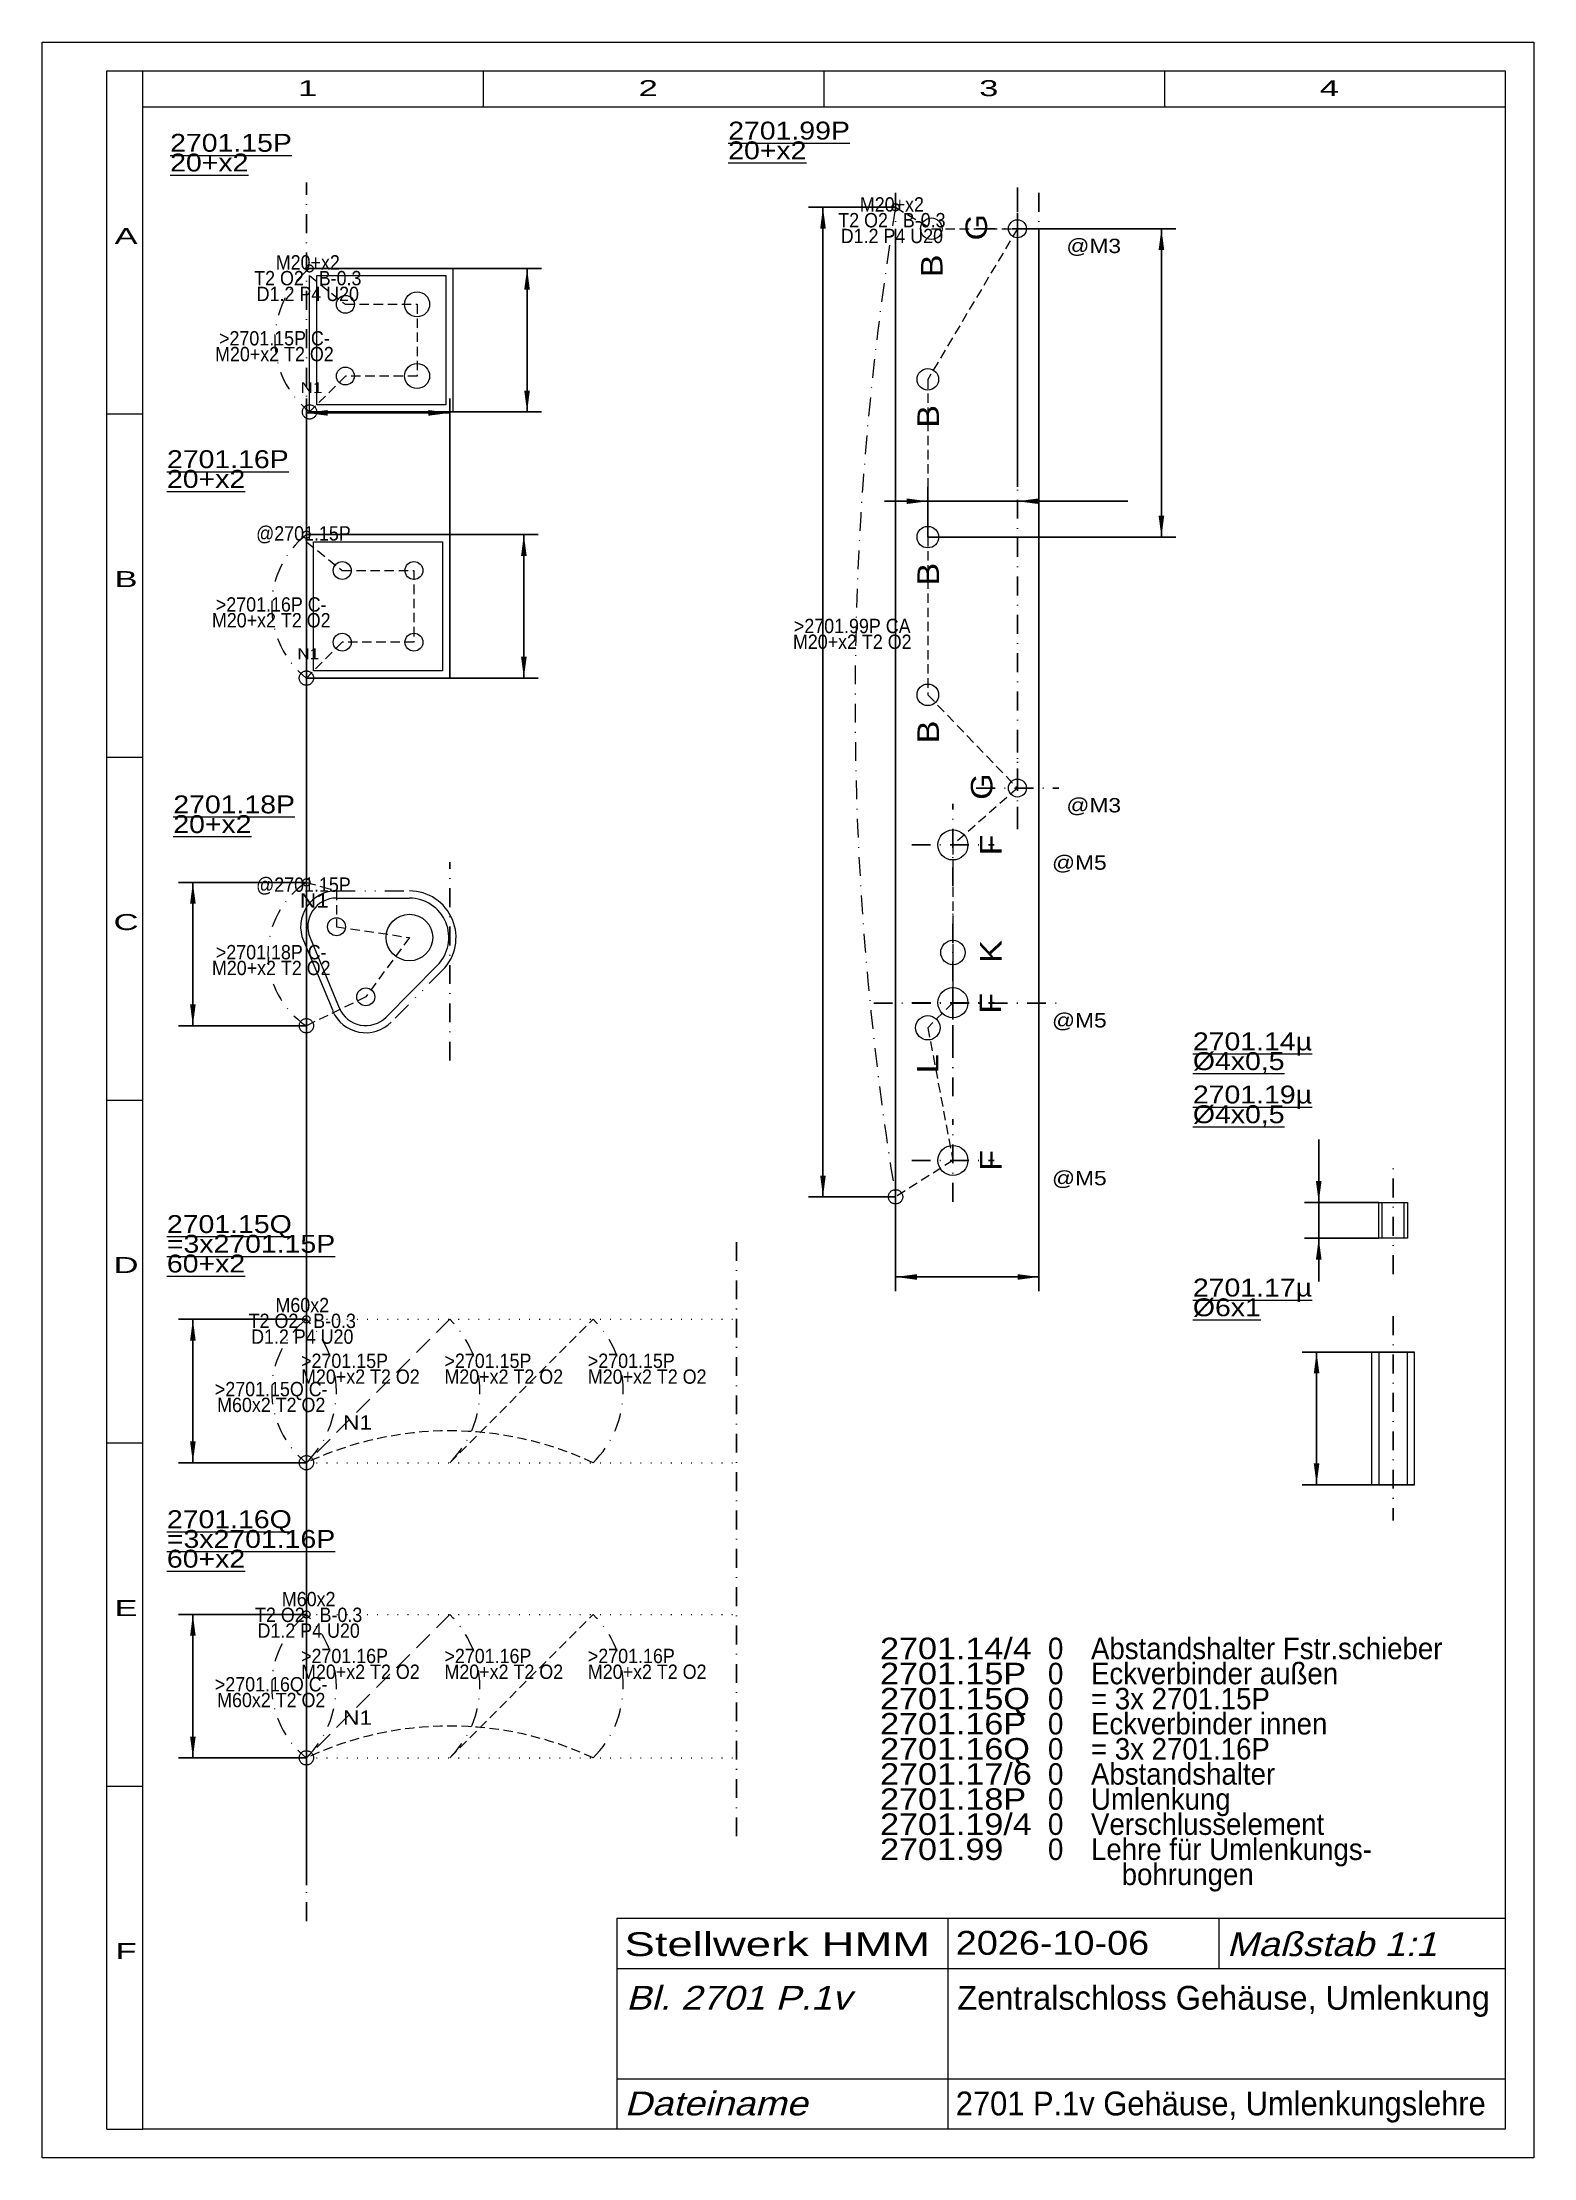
# Model space of a CAD drawing. Extents: x 1 to 209, y 1 to 296.
import ezdxf
from ezdxf.enums import TextEntityAlignment as Align

# ---------------------------------------------------------------- set-up
doc = ezdxf.new("R2010")
doc.units = 0
doc.header["$LTSCALE"] = 5.25
for name, pattern in [('DASHDOT', [1, 0.5, -0.25, 0, -0.25]), ('DASHED', [0.75, 0.5, -0.25]), ('DIVIDE', [1.25, 0.5, -0.25, 0, -0.25, 0, -0.25]), ('DOT', [0.25, 0, -0.25]), ('HIDDEN', [0.375, 0.25, -0.125]), ('PHANTOM', [2.5, 1.25, -0.25, 0.25, -0.25, 0.25, -0.25])]:
    doc.linetypes.add(name, pattern=pattern)
for name, color, linetype, lineweight in [('2701 ECKVERBINDER', 14, 'CONTINUOUS', 18), ('2701 UMLENKUNG', 150, 'CONTINUOUS', 18), ('2701 WEICHENSCHIEBER', 30, 'CONTINUOUS', 18), ('2701 ZENTRALSCHLOSS', 7, 'CONTINUOUS', 0), ('2701_15P', 230, 'CONTINUOUS', 13), ('2701_15Q', 30, 'CONTINUOUS', 13), ('2701_16P', 230, 'CONTINUOUS', 13), ('2701_16Q', 30, 'CONTINUOUS', 13), ('2701_18P', 230, 'CONTINUOUS', 13), ('2701_99P', 230, 'CONTINUOUS', 13), ('2701___ ZENTRALSCHLOSS', 230, 'CONTINUOUS', 13), ('BEMASSUNG', 7, 'CONTINUOUS', 25), ('BESCHRIFTUNG', 7, 'CONTINUOUS', 25), ('BESCHRIFTUNG0', 7, 'CONTINUOUS', 25), ('MASSGRENZEN', 172, 'CONTINUOUS', 25), ('MASSLINIEN', 172, 'CONTINUOUS', 25), ('MASSTEXTE', 212, 'CONTINUOUS', 25), ('MITTELLINIEN', 5, 'DASHDOT', 25), ('STANDARD', 7, 'CONTINUOUS', 0)]:
    doc.layers.add(name, color=color, linetype=linetype, lineweight=lineweight)
doc.styles.add('Arial', font='arial.ttf')

# ---------------------------------------------------------------- blocks, each defined once
blk = doc.blocks.new('D548364032')
at = {"layer": 'MASSGRENZEN'}
for points in [[(68.16, 227.34), (68.56, 224.37), (67.77, 224.37)], [(68.16, 207.34), (67.77, 210.32), (68.56, 210.32)]]:
    blk.add_solid(points, dxfattribs=at)
at = {"layer": 'MASSLINIEN', "color": 172}
for p, q in [((37.83, 227.34), (70.16, 227.34)), ((68.16, 227.34), (68.16, 207.34)), ((37.83, 207.34), (70.16, 207.34))]:
    blk.add_line(p, q, dxfattribs=at)
blk = doc.blocks.new('D548363520')
at = {"layer": 'MASSGRENZEN'}
for points in [[(37.83, 244.32), (40.8, 244.72), (40.8, 243.93)], [(57.83, 244.32), (54.86, 243.93), (54.86, 244.72)]]:
    blk.add_solid(points, dxfattribs=at)
at = {"layer": 'MASSLINIEN', "color": 172}
for p, q in [((37.83, 39), (37.83, 246.32)), ((57.83, 207.34), (57.83, 246.32)), ((37.83, 244.32), (57.83, 244.32))]:
    blk.add_line(p, q, dxfattribs=at)
blk = doc.blocks.new('D548363008')
at = {"layer": 'MASSGRENZEN'}
for points in [[(68.61, 264.46), (69, 261.49), (68.21, 261.49)], [(68.61, 244.46), (68.21, 247.44), (69, 247.44)]]:
    blk.add_solid(points, dxfattribs=at)
at = {"layer": 'MASSLINIEN', "color": 172}
for p, q in [((38.27, 264.46), (70.61, 264.46)), ((68.61, 264.46), (68.61, 244.46)), ((38.27, 244.46), (70.61, 244.46))]:
    blk.add_line(p, q, dxfattribs=at)
blk = doc.blocks.new('D548362752')
at = {"layer": 'MASSGRENZEN'}
for points in [[(120, 123.82), (122.97, 124.21), (122.97, 123.43)], [(140, 123.82), (137.03, 123.43), (137.03, 124.21)]]:
    blk.add_solid(points, dxfattribs=at)
at = {"layer": 'MASSLINIEN', "color": 172}
for p, q in [((120, 270), (120, 121.82)), ((140, 270), (140, 121.82)), ((120, 123.82), (140, 123.82))]:
    blk.add_line(p, q, dxfattribs=at)
blk = doc.blocks.new('D548362240')
at = {"layer": 'MASSGRENZEN'}
for points in [[(109.88, 273), (110.27, 270.03), (109.49, 270.03)], [(109.88, 135), (109.49, 137.97), (110.27, 137.97)]]:
    blk.add_solid(points, dxfattribs=at)
at = {"layer": 'MASSLINIEN', "color": 172}
for p, q in [((120, 273), (107.88, 273)), ((109.88, 273), (109.88, 135)), ((120, 135), (107.88, 135))]:
    blk.add_line(p, q, dxfattribs=at)
blk = doc.blocks.new('X', base_point=(104.55, 209.85))
at = {"layer": 'MITTELLINIEN'}
for p, q in [((104.55, 204.1), (104.55, 215.6)), ((98.8, 209.85), (110.3, 209.85))]:
    blk.add_line(p, q, dxfattribs=at)
blk = doc.blocks.new('D548361728')
at = {"layer": 'MASSGRENZEN'}
for points in [[(179.02, 134.22), (178.63, 137.19), (179.41, 137.19)], [(179.02, 129.22), (179.41, 126.25), (178.63, 126.25)]]:
    blk.add_solid(points, dxfattribs=at)
at = {"layer": 'MASSLINIEN', "color": 172}
for p, q in [((179.02, 134.22), (179.02, 142.99)), ((187.38, 134.22), (177.02, 134.22)), ((179.02, 134.22), (179.02, 129.22)), ((187.38, 129.22), (177.02, 129.22)), ((179.02, 129.22), (179.02, 123.18))]:
    blk.add_line(p, q, dxfattribs=at)
blk = doc.blocks.new('D548361472')
at = {"layer": 'MASSGRENZEN'}
for points in [[(178.72, 113.34), (179.11, 110.37), (178.33, 110.37)], [(178.72, 94.84), (178.33, 97.81), (179.11, 97.81)]]:
    blk.add_solid(points, dxfattribs=at)
at = {"layer": 'MASSLINIEN', "color": 172}
for p, q in [((192.38, 113.34), (176.72, 113.34)), ((178.72, 113.34), (178.72, 94.84)), ((192.38, 94.84), (176.72, 94.84))]:
    blk.add_line(p, q, dxfattribs=at)
blk = doc.blocks.new('D548361216')
at = {"layer": 'MASSGRENZEN'}
for points in [[(124.5, 232), (121.53, 231.61), (121.53, 232.39)], [(137, 232), (139.97, 232.39), (139.97, 231.61)]]:
    blk.add_solid(points, dxfattribs=at)
at = {"layer": 'MASSLINIEN', "color": 172}
for p, q in [((137, 270), (137, 234)), ((124.5, 227), (124.5, 234)), ((124.5, 232), (118.46, 232)), ((124.5, 232), (137, 232)), ((137, 232), (152.39, 232))]:
    blk.add_line(p, q, dxfattribs=at)
blk = doc.blocks.new('D548360192')
at = {"layer": 'MASSGRENZEN'}
for points in [[(157.08, 270), (157.47, 267.03), (156.69, 267.03)], [(157.08, 227), (156.69, 229.97), (157.47, 229.97)]]:
    blk.add_solid(points, dxfattribs=at)
at = {"layer": 'MASSLINIEN', "color": 172}
for p, q in [((136.25, 270), (159.08, 270)), ((157.08, 270), (157.08, 227)), ((124.5, 227), (159.08, 227))]:
    blk.add_line(p, q, dxfattribs=at)
blk = doc.blocks.new('D548359936')
at = {"layer": 'MASSGRENZEN'}
for points in [[(22, 117.92), (22.39, 114.94), (21.61, 114.94)], [(22, 97.92), (21.61, 100.89), (22.39, 100.89)]]:
    blk.add_solid(points, dxfattribs=at)
at = {"layer": 'MASSLINIEN', "color": 172}
for p, q in [((37.83, 117.92), (20, 117.92)), ((22, 117.92), (22, 97.92)), ((37.83, 97.92), (20, 97.92))]:
    blk.add_line(p, q, dxfattribs=at)
blk = doc.blocks.new('D548359680')
at = {"layer": 'MASSGRENZEN'}
for points in [[(22, 76.76), (22.39, 73.78), (21.61, 73.78)], [(22, 56.76), (21.61, 59.73), (22.39, 59.73)]]:
    blk.add_solid(points, dxfattribs=at)
at = {"layer": 'MASSLINIEN', "color": 172}
for p, q in [((37.83, 76.76), (20, 76.76)), ((22, 76.76), (22, 56.76)), ((37.83, 56.76), (20, 56.76))]:
    blk.add_line(p, q, dxfattribs=at)
blk = doc.blocks.new('D548359424')
at = {"layer": 'MASSGRENZEN'}
for points in [[(22, 178.85), (22.39, 175.88), (21.61, 175.88)], [(22, 158.85), (21.61, 161.83), (22.39, 161.83)]]:
    blk.add_solid(points, dxfattribs=at)
at = {"layer": 'MASSLINIEN', "color": 172}
for p, q in [((37.83, 178.85), (20, 178.85)), ((22, 178.85), (22, 158.85)), ((37.83, 158.85), (20, 158.85))]:
    blk.add_line(p, q, dxfattribs=at)

msp = doc.modelspace()

# ---------------------------------------------------------------- linework, layer by layer
at = {"layer": '2701 ECKVERBINDER'}
for p, q in [((39.27, 263.46), (57.27, 263.46)), ((39.27, 245.46), (39.27, 263.46)), ((57.27, 263.46), (57.27, 245.46)), ((57.27, 245.46), (39.27, 245.46)), ((38.83, 226.34), (56.83, 226.34)), ((38.83, 208.34), (38.83, 226.34)), ((56.83, 226.34), (56.83, 208.34)), ((56.83, 208.34), (38.83, 208.34))]:
    msp.add_line(p, q, dxfattribs=at)
at = {"layer": '2701 UMLENKUNG'}
for p, q in [((42.03, 176.66), (52.2, 176.66)), ((38.34, 171.12), (42.42, 161.34)), ((56.11, 167.29), (48.96, 160.07))]:
    msp.add_line(p, q, dxfattribs=at)
for centre, radius, start, end in [((42.03, 172.66), 4, 90, 202.6465), ((52.2, 171.16), 5.5, 315.293, 450), ((46.11, 162.88), 4, 202.6465, 315.293)]:
    msp.add_arc(centre, radius, start, end, dxfattribs=at)
at = {"layer": '2701 WEICHENSCHIEBER'}
for p, q in [((187.38, 129.22), (187.38, 134.22)), ((187.38, 134.22), (191.38, 134.22)), ((187.88, 129.22), (187.88, 134.22)), ((190.88, 134.22), (190.88, 129.22)), ((191.38, 134.22), (191.38, 129.22)), ((191.38, 129.22), (187.38, 129.22))]:
    msp.add_line(p, q, dxfattribs=at)
at = {"layer": '2701 ZENTRALSCHLOSS'}
for p, q in [((186.38, 113.34), (186.38, 94.84)), ((186.38, 113.34), (192.38, 113.34)), ((187.38, 113.34), (187.38, 94.84)), ((191.38, 94.84), (191.38, 113.34)), ((192.38, 94.84), (192.38, 113.34)), ((186.38, 94.84), (192.38, 94.84))]:
    msp.add_line(p, q, dxfattribs=at)
at = {"layer": '2701_15P', "linetype": 'DIVIDE'}
for p, q in [((38.27, 264.46), (58.27, 264.46)), ((58.27, 244.46), (38.27, 244.46))]:
    msp.add_line(p, q, dxfattribs=at)
at = {"layer": '2701_15P'}
for p, q in [((38.27, 244.46), (38.27, 263.46)), ((58.27, 264.46), (58.27, 244.46))]:
    msp.add_line(p, q, dxfattribs=at)
at = {"layer": '2701_15P', "linetype": 'HIDDEN'}
for p, q in [((38.27, 263.46), (43.27, 259.46)), ((43.27, 259.46), (53.27, 259.46)), ((53.27, 259.46), (53.27, 249.46)), ((43.27, 249.46), (38.27, 244.46)), ((53.27, 249.46), (43.27, 249.46))]:
    msp.add_line(p, q, dxfattribs=at)
at = {"layer": '2701_15P', "linetype": 'PHANTOM'}
for centre, radius in [((38.27, 264.46), 0.5), ((38.27, 244.46), 1)]:
    msp.add_circle(centre, radius, dxfattribs=at)
at = {"layer": '2701_15P'}
for centre, radius in [((43.27, 259.46), 1.25), ((53.27, 259.46), 1.75), ((53.27, 249.46), 1.75), ((43.27, 249.46), 1.25)]:
    msp.add_circle(centre, radius, dxfattribs=at)
at = {"layer": '2701_15Q', "linetype": 'DASHED'}
msp.add_line((57.83, 117.92), (37.83, 97.92), dxfattribs=at)
at = {"layer": '2701_15Q', "linetype": 'HIDDEN'}
msp.add_line((57.83, 97.92), (77.83, 117.92), dxfattribs=at)
at = {"layer": '2701_15Q', "linetype": 'PHANTOM'}
for centre, radius in [((37.83, 117.92), 0.5), ((37.83, 97.92), 1)]:
    msp.add_circle(centre, radius, dxfattribs=at)
at = {"layer": '2701_15Q', "linetype": 'DASHDOT'}
for centre in [(28.01, 107.92), (48.01, 107.92), (68.01, 107.92)]:
    msp.add_arc(centre, 14.01, 314.4661, 405.5339, dxfattribs=at)
at = {"layer": '2701_15Q', "linetype": 'HIDDEN'}
msp.add_arc((57.83, 55.15), 47.21, 64.9375, 115.0625, dxfattribs=at)
at = {"layer": '2701_16P', "linetype": 'DIVIDE'}
for p, q in [((37.83, 227.34), (57.83, 227.34)), ((57.83, 207.34), (37.83, 207.34))]:
    msp.add_line(p, q, dxfattribs=at)
at = {"layer": '2701_16P'}
for p, q in [((57.83, 227.34), (57.83, 207.34)), ((37.83, 207.34), (37.83, 226.34))]:
    msp.add_line(p, q, dxfattribs=at)
at = {"layer": '2701_16P', "linetype": 'HIDDEN'}
for p, q in [((37.83, 226.34), (42.83, 222.34)), ((42.83, 222.34), (52.83, 222.34)), ((52.83, 222.34), (52.83, 212.34)), ((42.83, 212.34), (37.83, 207.34)), ((52.83, 212.34), (42.83, 212.34))]:
    msp.add_line(p, q, dxfattribs=at)
at = {"layer": '2701_16P', "linetype": 'PHANTOM'}
for centre, radius in [((37.83, 227.34), 0.5), ((37.83, 207.34), 1)]:
    msp.add_circle(centre, radius, dxfattribs=at)
at = {"layer": '2701_16P'}
for centre in [(42.83, 222.34), (52.83, 222.34), (42.83, 212.34), (52.83, 212.34)]:
    msp.add_circle(centre, 1.25, dxfattribs=at)
at = {"layer": '2701_16Q', "linetype": 'DASHED'}
msp.add_line((57.83, 76.76), (37.83, 56.76), dxfattribs=at)
at = {"layer": '2701_16Q', "linetype": 'HIDDEN'}
msp.add_line((57.83, 56.76), (77.83, 76.76), dxfattribs=at)
at = {"layer": '2701_16Q', "linetype": 'PHANTOM'}
for centre, radius in [((37.83, 76.76), 0.5), ((37.83, 56.76), 1)]:
    msp.add_circle(centre, radius, dxfattribs=at)
at = {"layer": '2701_16Q', "linetype": 'DASHDOT'}
for centre in [(28.01, 66.76), (48.01, 66.76), (68.01, 66.76)]:
    msp.add_arc(centre, 14.01, 314.4661, 405.5339, dxfattribs=at)
at = {"layer": '2701_16Q', "linetype": 'HIDDEN'}
msp.add_arc((57.83, 13.99), 47.21, 64.9375, 115.0625, dxfattribs=at)
at = {"layer": '2701_18P', "linetype": 'HIDDEN'}
for p, q in [((37.83, 178.85), (42.03, 177.66)), ((42.03, 177.66), (42.03, 172.66)), ((42.03, 172.66), (52.2, 171.16)), ((52.2, 171.16), (46.11, 162.88)), ((46.11, 162.88), (37.83, 158.85))]:
    msp.add_line(p, q, dxfattribs=at)
at = {"layer": '2701_18P', "linetype": 'DIVIDE'}
for p, q in [((42.03, 177.66), (52.2, 177.66)), ((56.82, 166.59), (49.67, 159.36))]:
    msp.add_line(p, q, dxfattribs=at)
at = {"layer": '2701_18P'}
msp.add_line((37.42, 170.73), (41.5, 160.96), dxfattribs=at)
at = {"layer": '2701_18P', "linetype": 'PHANTOM'}
for centre, radius in [((37.83, 178.85), 0.5), ((37.83, 158.85), 1)]:
    msp.add_circle(centre, radius, dxfattribs=at)
at = {"layer": '2701_18P'}
for centre, radius in [((52.2, 171.16), 3.25), ((42.03, 172.66), 1.25), ((46.11, 162.88), 1.25)]:
    msp.add_circle(centre, radius, dxfattribs=at)
for centre, radius, start, end in [((42.03, 172.66), 5, 90, 202.6465), ((52.2, 171.16), 6.5, 315.293, 450), ((46.11, 162.88), 5, 202.6465, 315.293)]:
    msp.add_arc(centre, radius, start, end, dxfattribs=at)
at = {"layer": '2701_99P', "linetype": 'HIDDEN'}
for p, q in [((120, 273), (125, 270)), ((137, 270), (124.5, 249)), ((125, 270), (137, 270)), ((124.5, 249), (124.5, 227)), ((124.5, 227), (124.5, 205)), ((124.5, 205), (137, 192)), ((137, 192), (128, 184.07)), ((128, 184.07), (128, 169.07)), ((128, 169.07), (128, 162.07)), ((128, 162.07), (124.5, 158.57)), ((124.5, 158.57), (128, 140.07)), ((128, 140.07), (120, 135))]:
    msp.add_line(p, q, dxfattribs=at)
at = {"layer": '2701_99P', "linetype": 'PHANTOM'}
for centre, radius in [((120, 273), 0.5), ((120, 135), 1)]:
    msp.add_circle(centre, radius, dxfattribs=at)
at = {"layer": '2701_99P'}
for centre, radius in [((125, 270), 1.5), ((137, 270), 1.25), ((124.5, 249), 1.5), ((124.5, 227), 1.5), ((124.5, 205), 1.5), ((137, 192), 1.25), ((128, 184.07), 2.1), ((128, 169.07), 1.7), ((128, 162.07), 2.1), ((124.5, 158.57), 1.7), ((128, 140.07), 2.1)]:
    msp.add_circle(centre, radius, dxfattribs=at)
at = {"layer": '2701___ ZENTRALSCHLOSS', "linetype": 'DOT'}
for p, q in [((37.83, 117.92), (97.83, 117.92)), ((37.83, 97.92), (97.83, 97.92)), ((37.83, 76.76), (97.83, 76.76)), ((37.83, 56.76), (97.83, 56.76))]:
    msp.add_line(p, q, dxfattribs=at)
at = {"layer": '2701___ ZENTRALSCHLOSS', "linetype": 'DASHDOT'}
for centre, radius, start, end in [((538.53, 204), 424.18, 170.6383, 189.3617), ((46.19, 254.46), 12.76, 128.4055, 231.5945), ((45.75, 217.34), 12.76, 128.4055, 231.5945), ((44.47, 168.85), 12.01, 123.6075, 236.3925), ((45.75, 107.92), 12.76, 128.4055, 231.5945), ((45.75, 66.76), 12.76, 128.4055, 231.5945)]:
    msp.add_arc(centre, radius, start, end, dxfattribs=at)
at = {"layer": 'MITTELLINIEN'}
for p, q in [((37.83, 34), (37.83, 276.46)), ((120, 275), (120, 130)), ((137, 264.25), (137, 275.75)), ((137, 275), (137, 187)), ((140, 275), (140, 130)), ((131.25, 270), (142.75, 270)), ((137, 186.25), (137, 197.75)), ((131.25, 192), (142.75, 192)), ((128, 149.02), (128, 175.12)), ((116.95, 162), (143.05, 162)), ((189.38, 124.22), (189.38, 139.22)), ((189.38, 118.34), (189.38, 89.84))]:
    msp.add_line(p, q, dxfattribs=at)
at = {"layer": 'MITTELLINIEN', "color": 230}
for p, q in [((57.83, 154), (57.83, 181.68)), ((97.83, 45.82), (97.83, 129.98))]:
    msp.add_line(p, q, dxfattribs=at)
at = {"layer": 'STANDARD'}
for p, q in [((1, 1), (1, 296)), ((1, 296), (209, 296)), ((209, 296), (209, 1)), ((10, 5), (10, 292)), ((10, 292), (15, 292)), ((15, 292), (205, 292)), ((15, 287), (15, 292)), ((62.5, 292), (62.5, 287)), ((110, 292), (110, 287)), ((157.5, 292), (157.5, 287)), ((205, 292), (205, 287)), ((15, 287), (205, 287)), ((15, 5), (15, 287)), ((205, 287), (205, 5)), ((10, 244.17), (15, 244.17)), ((10, 196.33), (15, 196.33)), ((205, 182.12), (205, 5.12)), ((10, 148.5), (15, 148.5)), ((10, 100.67), (15, 100.67)), ((10, 52.83), (15, 52.83)), ((10, 5), (15, 5)), ((205, 5), (15, 5)), ((209, 1), (1, 1))]:
    msp.add_line(p, q, dxfattribs=at)
at = {"layer": 'STANDARD', "lineweight": 0}
for p, q in [((81.11, 34.4), (205, 34.4)), ((81.11, 34.4), (81.11, 5)), ((127.31, 34.4), (127.31, 5)), ((165.11, 34.4), (165.11, 27.4)), ((81.11, 27.4), (205, 27.4)), ((81.11, 12), (205, 12))]:
    msp.add_line(p, q, dxfattribs=at)

# ---------------------------------------------------------------- block references
at = {"layer": '2701_99P'}
for p in [(128, 184.07), (128, 162.07), (128, 140.07)]:
    msp.add_blockref('X', p, dxfattribs=at)
at = {"layer": 'BEMASSUNG'}
for name in ['D548362240', 'D548361216', 'D548362752', 'D548360192', 'D548363008', 'D548363520', 'D548364032', 'D548359424', 'D548361728', 'D548359936', 'D548361472', 'D548359680']:
    msp.add_blockref(name, (0, 0), dxfattribs=at)

# ---------------------------------------------------------------- texts
at = {"layer": '2701_15P', "style": 'Arial', "width": 1.135027}
msp.add_text('N1', height=1.5, dxfattribs=at).set_placement((37.02, 247.09))
at = {"layer": '2701_15P', "insert": (38.03, 263.1), "char_height": 2, "attachment_point": 5, "line_spacing_factor": 0.66, "style": 'Arial'}
msp.add_mtext('\\W0.891752;M20+x2\\PT2 O2   B-0.3\\PD1.2 P4 U20\\P', dxfattribs=at)
at = {"layer": '2701_15Q', "linetype": 'HIDDEN', "style": 'Arial', "width": 1.135027}
msp.add_text('N1', height=2, dxfattribs=at).set_placement((42.94, 102.53))
at = {"layer": '2701_15Q', "char_height": 2, "line_spacing_factor": 0.66, "style": 'Arial'}
for s, insert, attachment_point in [('\\W0.891755;M60x2\\PT2 O2   B-0.3\\PD1.2 P4 U20', (37.26, 117.69), 5), ('\\W0.891720;>2701.15P\\PM20+x2 T2 O2', (37.09, 108.9), 7), ('\\W0.891720;>2701.15P\\PM20+x2 T2 O2', (57.09, 108.9), 7), ('\\W0.891720;>2701.15P\\PM20+x2 T2 O2', (77.09, 108.9), 7)]:
    msp.add_mtext(s, dxfattribs=dict(at, insert=insert, attachment_point=attachment_point))
at = {"layer": '2701_16P', "style": 'Arial'}
for s, height, width, p in [('@2701.15P', 2, 0.891737, (30.82, 226.52)), ('N1', 1.5, 1.135027, (36.58, 209.97))]:
    msp.add_text(s, height=height, dxfattribs=dict(at, width=width)).set_placement(p)
at = {"layer": '2701_16Q', "linetype": 'HIDDEN', "style": 'Arial', "width": 1.135027}
msp.add_text('N1', height=2, dxfattribs=at).set_placement((42.94, 61.37))
at = {"layer": '2701_16Q', "char_height": 2, "line_spacing_factor": 0.66, "style": 'Arial'}
for s, insert, attachment_point in [('\\W0.891755;M60x2\\PT2 O2   B-0.3\\PD1.2 P4 U20', (38.15, 76.69), 5), ('\\W0.891720;>2701.16P\\PM20+x2 T2 O2', (37.09, 67.74), 7), ('\\W0.891720;>2701.16P\\PM20+x2 T2 O2', (57.09, 67.74), 7), ('\\W0.891720;>2701.16P\\PM20+x2 T2 O2', (77.09, 67.74), 7)]:
    msp.add_mtext(s, dxfattribs=dict(at, insert=insert, attachment_point=attachment_point))
at = {"layer": '2701_18P', "style": 'Arial', "width": 0.891737}
msp.add_text('@2701.15P', height=2, dxfattribs=at).set_placement((30.82, 177.53))
at = {"layer": '2701_18P', "linetype": 'HIDDEN', "style": 'Arial', "width": 1.135027}
msp.add_text('N1', height=2, dxfattribs=at).set_placement((36.92, 175.32))
at = {"layer": '2701_99P', "insert": (119.49, 271.18), "char_height": 2, "attachment_point": 5, "line_spacing_factor": 0.66, "style": 'Arial'}
msp.add_mtext('\\W0.891752;M20+x2\\PT2 O2   B-0.3\\PD1.2 P4 U20\\P', dxfattribs=at)
at = {"layer": '2701___ ZENTRALSCHLOSS', "style": 'Arial'}
for s, insert, char_height, attachment_point, line_spacing_factor in [('\\W1.135104;\\L2701.15P\\P20+x2', (18.83, 277.95), 2.5, 7, 0.66), ('\\W1.135104;\\L2701.99P\\P20+x2', (96.66, 279.65), 2.5, 7, 0.66), ('\\W0.891751;>2701.15P C-\\PM20+x2 T2 O2', (33.37, 253.61), 2, 5, 0.66), ('\\W1.135104;\\L2701.16P\\P20+x2', (18.39, 233.83), 2.5, 7, 0.66), ('\\W0.891751;>2701.16P C-\\PM20+x2 T2 O2', (32.93, 216.49), 2, 5, 0.66), ('\\W0.891755;>2701.99P CA\\PM20+x2 T2 O2', (113.96, 213.49), 2, 5, 0.66), ('\\W1.135104;\\L2701.18P\\P20+x2', (19.27, 185.69), 2.5, 7, 0.66), ('\\W0.891751;>2701.18P C-\\PM20+x2 T2 O2', (32.93, 168), 2, 5, 0.66), ('\\W1.135126;\\L2701.14µ\\PØ4x0,5', (161.47, 152.21), 2.5, 7, 0.66), ('\\W1.135126;\\L2701.19µ\\PØ4x0,5', (161.47, 144.8), 2.5, 7, 0.66), ('\\W1.135116;\\L2701.15Q\\P=3x2701.15P\\P60+x2', (18.38, 124.41), 2.5, 7, 0.66), ('\\W1.135126;\\L2701.17µ\\PØ6x1', (161.47, 118.25), 2.5, 7, 0.66), ('\\W0.891748;>2701.15Q C-\\PM60x2 T2 O2', (32.93, 107.07), 2, 5, 0.66), ('\\W1.135116;\\L2701.16Q\\P=3x2701.16P\\P60+x2', (18.38, 83.25), 2.5, 7, 0.66), ('\\W1.135136;2701.14/4\\P2701.15P\\P2701.15Q\\P2701.16P\\P2701.16Q\\P2701.17/6\\P2701.18P\\P2701.19/4\\P2701.99\\P\\P', (117.84, 73.52), 3, 1, 0.7), ('\\W0.918842;0\\P0\\P0\\P0\\P0\\P0\\P0\\P0\\P0\\P', (141.26, 73.52), 3, 1, 0.7), ('\\W0.918910;Abstandshalter Fstr.schieber\\PEckverbinder außen\\P= 3x 2701.15P\\PEckverbinder innen\\P= 3x 2701.16P\\PAbstandshalter\\PUmlenkung\\PVerschlusselement\\PLehre für Umlenkungs-\\P    bohrungen\\P', (147.26, 73.52), 3, 1, 0.7), ('\\W0.891748;>2701.16Q C-\\PM60x2 T2 O2', (32.93, 65.91), 2, 5, 0.66)]:
    msp.add_mtext(s, dxfattribs=dict(at, insert=insert, char_height=char_height, attachment_point=attachment_point, line_spacing_factor=line_spacing_factor))
at = {"layer": 'BESCHRIFTUNG', "linetype": 'PHANTOM', "style": 'Arial'}
for s, width, p in [('G', 1.135007, (132.76, 268.36)), ('B', 1.134916, (126.55, 263.24)), ('B', 1.134916, (126.05, 242.24)), ('B', 1.134916, (126.05, 220.24)), ('B', 1.134916, (126.05, 198.24)), ('G', 1.135007, (133.51, 190.36)), ('F', 1.135078, (134.78, 182.62)), ('K', 1.134917, (134.78, 167.62)), ('F', 1.135078, (134.71, 160.54)), ('L', 1.135146, (125.97, 152.22)), ('F', 1.135078, (134.78, 138.62))]:
    msp.add_text(s, height=3, rotation=90, dxfattribs=dict(at, width=width)).set_placement(p)
at = {"layer": 'BESCHRIFTUNG', "style": 'Arial', "width": 1.135079}
for s, p in [('@M3', (143.82, 266.61)), ('@M3', (143.82, 188.61)), ('@M5', (141.82, 180.61)), ('@M5', (141.82, 158.61)), ('@M5', (141.82, 136.61))]:
    msp.add_text(s, height=2, dxfattribs=at).set_placement(p)
at = {"layer": 'BESCHRIFTUNG0', "style": 'Arial'}
for s, width, p in [('Stellwerk HMM', 1.365378, (82.2, 32.44)), ('2026-10-06', 1.135137, (128.4, 32.62)), ('2701 P.1v Gehäuse, Umlenkungslehre', 0.926504, (128.4, 10.22))]:
    msp.add_text(s, height=3.325, dxfattribs=dict(at, width=width)).set_placement(p, align=Align.TOP_LEFT)
at = {"layer": 'BESCHRIFTUNG0', "style": 'Arial', "oblique": 15}
for s, width, p in [('Maßstab 1:1', 1.134935, (166.2, 32.44)), ('Bl. 2701 P.1v ', 1.13493, (82.42, 24.96)), ('Dateiname', 1.135074, (82.2, 10.22))]:
    msp.add_text(s, height=3.325, dxfattribs=dict(at, width=width)).set_placement(p, align=Align.TOP_LEFT)
at = {"layer": 'BESCHRIFTUNG0', "insert": (128.62, 24.96), "char_height": 3.325, "attachment_point": 1, "line_spacing_factor": 0.66, "style": 'Arial'}
msp.add_mtext('\\W0.975283;Zentralschloss Gehäuse, Umlenkung\\P', dxfattribs=at)
at = {"layer": 'STANDARD', "style": 'Arial'}
for s, width, p in [('1', 1.547923, (38, 290.72)), ('2', 1.547922, (85.5, 290.72)), ('3', 1.547923, (133, 290.72)), ('4', 1.547923, (180.5, 290.72)), ('A', 1.547987, (12.68, 270.1)), ('B', 1.547987, (12.68, 222.26)), ('C', 1.548103, (12.68, 174.43)), ('D', 1.548104, (12.68, 126.6)), ('E', 1.547987, (12.68, 78.76)), ('F', 1.547769, (12.68, 30.93))]:
    msp.add_text(s, height=2.23, dxfattribs=dict(at, width=width)).set_placement(p, align=Align.TOP_CENTER)

doc.saveas('drawing.dxf')
